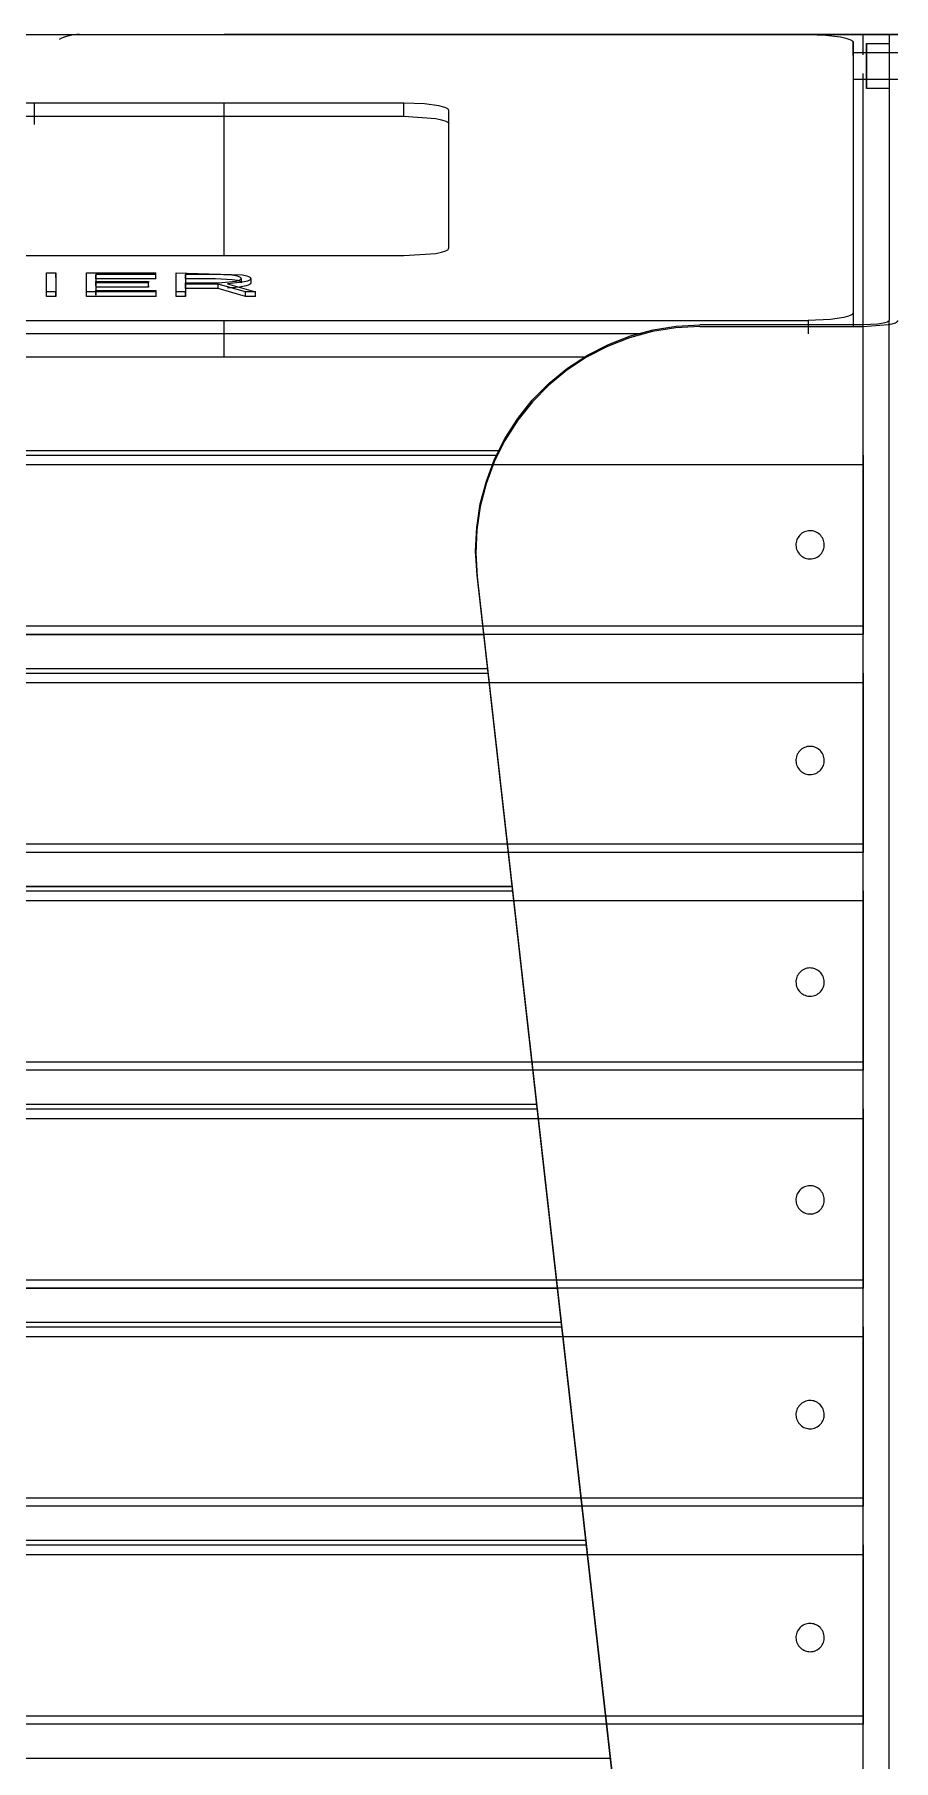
# Model space of a CAD drawing. Header units: millimetres. Extents: x 10366 to 28454, y 24552 to 29702.
# Drawn here: x 21942.3 to 22133.5, y 27901.2 to 28285.5 of the extents above; entities that cross this region are included whole.
import ezdxf

# ---------------------------------------------------------------- set-up
doc = ezdxf.new("R2010")
doc.units = ezdxf.units.MM
doc.header["$LTSCALE"] = 3
doc.layers.add('DomyÅ›lny', color=7, linetype='Continuous')

msp = doc.modelspace()

# ---------------------------------------------------------------- linework, layer by layer
at = {"layer": 'DomyÅ›lny'}
for p, q in [((21754.54, 28285.47), (22114.54, 28285.47)), ((22126.78, 28285.47), (21984.54, 28285.47)), ((22114.42, 28285.47), (22126.78, 28285.47)), ((22124.54, 28283.78), (22124.54, 28223.52)), ((22124.54, 28280.82), (22124.54, 28283.78)), ((22126.78, 28280.92), (22126.78, 28285.47)), ((22127.54, 28283.47), (22132.54, 28283.47)), ((22132.54, 28285.47), (22134.54, 28285.47)), ((22132.54, 28285.47), (22132.54, 28221.82)), ((22124.54, 28281.47), (22134.54, 28281.47)), ((22127.54, 28281.47), (22132.54, 28281.47)), ((22134.54, 28275.47), (22124.54, 28275.47)), ((22126.78, 28220.5), (22126.78, 28276.83)), ((22132.54, 28275.47), (22127.54, 28275.47)), ((22132.54, 28273.47), (22127.54, 28273.47)), ((22024.54, 28270.22), (21844.54, 28270.22)), ((21942.3, 28265.47), (21942.3, 28270.22)), ((21984.54, 28236.26), (21984.54, 28270.22)), ((22024.54, 28267.26), (22024.54, 28270.22)), ((22034.54, 28237.96), (22034.54, 28268.52)), ((21844.54, 28267.26), (22024.54, 28267.26)), ((21844.54, 28236.26), (22024.54, 28236.26)), ((21944.96, 28231.4), (21944.96, 28232.39)), ((21944.96, 28232.39), (21947.07, 28232.39)), ((21944.96, 28228.16), (21944.96, 28232.39)), ((21944.96, 28227.17), (21944.96, 28231.4)), ((21947.07, 28231.4), (21947.07, 28232.39)), ((21947.07, 28232.39), (21947.07, 28228.16)), ((21947.07, 28231.4), (21947.07, 28227.17)), ((21953.86, 28228.16), (21953.86, 28232.39)), ((21953.86, 28232.39), (21969.33, 28232.39)), ((21953.86, 28231.4), (21953.86, 28232.39)), ((21953.86, 28227.17), (21953.86, 28231.4)), ((21969.33, 28232.08), (21955.97, 28232.08)), ((21955.97, 28232.08), (21955.97, 28230.49)), ((21955.97, 28231.1), (21955.97, 28232.08)), ((21969.33, 28231.1), (21955.97, 28231.1)), ((21955.97, 28230.49), (21967.66, 28230.49)), ((21955.97, 28229.5), (21955.97, 28230.49)), ((21955.97, 28230.18), (21955.97, 28228.46)), ((21967.66, 28230.18), (21955.97, 28230.18)), ((21967.66, 28230.49), (21967.66, 28230.18)), ((21967.66, 28229.5), (21967.66, 28230.49)), ((21967.66, 28229.2), (21967.66, 28230.18)), ((21967.66, 28229.5), (21967.66, 28229.2)), ((21969.33, 28231.4), (21969.33, 28232.39)), ((21969.33, 28231.1), (21969.33, 28232.08)), ((21973.81, 28228.16), (21973.81, 28232.39)), ((21973.81, 28231.4), (21973.81, 28232.39)), ((21973.81, 28227.17), (21973.81, 28231.4)), ((21975.94, 28232.08), (21975.94, 28230.22)), ((21975.94, 28231.1), (21975.94, 28232.08)), ((21975.94, 28229.24), (21975.94, 28230.22)), ((21975.94, 28228.93), (21975.94, 28229.92)), ((21975.94, 28229.92), (21975.94, 28228.16)), ((21983.2, 28229.92), (21975.94, 28229.92)), ((21989.24, 28228.16), (21983.2, 28229.92)), ((21983.2, 28228.93), (21983.2, 28229.92)), ((21985.24, 28229.99), (21991.49, 28228.19)), ((21988.3, 28231.14), (21988.3, 28230.16)), ((21990.43, 28231.14), (21990.43, 28230.16)), ((21947.07, 28228.16), (21944.96, 28228.16)), ((21944.96, 28227.17), (21944.96, 28228.16)), ((21947.07, 28227.17), (21944.96, 28227.17)), ((21947.07, 28227.17), (21947.07, 28228.16)), ((21969.41, 28228.16), (21953.86, 28228.16)), ((21953.86, 28227.17), (21953.86, 28228.16)), ((21969.41, 28227.17), (21953.86, 28227.17)), ((21955.97, 28229.2), (21955.97, 28227.47)), ((21967.66, 28229.2), (21955.97, 28229.2)), ((21955.97, 28227.47), (21955.97, 28228.46)), ((21955.97, 28228.46), (21969.41, 28228.46)), ((21969.41, 28227.47), (21969.41, 28228.46)), ((21969.41, 28227.17), (21969.41, 28228.16)), ((21975.94, 28228.16), (21973.81, 28228.16)), ((21973.81, 28227.17), (21973.81, 28228.16)), ((21975.94, 28227.17), (21973.81, 28227.17)), ((21975.94, 28228.93), (21975.94, 28227.17)), ((21983.2, 28228.93), (21975.94, 28228.93)), ((21975.94, 28227.17), (21975.94, 28228.16)), ((21989.24, 28227.17), (21983.2, 28228.93)), ((21991.49, 28228.16), (21989.24, 28228.16)), ((21989.24, 28227.17), (21989.24, 28228.16)), ((21991.49, 28227.17), (21989.24, 28227.17)), ((21991.49, 28227.21), (21991.49, 28228.19)), ((21991.49, 28227.17), (21991.49, 28228.16)), ((21754.54, 28221.82), (22114.54, 28221.82)), ((21984.54, 28213.71), (21984.54, 28221.82)), ((22114.54, 28221.82), (22114.54, 28218.86)), ((22124.54, 28223.52), (22124.54, 28220.56)), ((22132.54, 27511.71), (22132.54, 28221.82)), ((22077.8, 28218.86), (21788.42, 28218.86)), ((22126.78, 28220.84), (22090.41, 28220.84)), ((22090.45, 28220.5), (22126.78, 28220.5)), ((22126.78, 27511.71), (22126.78, 28220.5)), ((21803.73, 28213.71), (22065.34, 28213.71)), ((21803.73, 28213.71), (22065.34, 28213.71)), ((21823.23, 28192.89), (22045.84, 28192.89)), ((21823.24, 28192.88), (22045.84, 28192.88)), ((21823.74, 28191.85), (22045.34, 28191.85)), ((21742.29, 28189.72), (22126.78, 28189.72)), ((22126.78, 28189.72), (22126.78, 28153.8)), ((22113.54, 27520.59), (22040.82, 28165.12)), ((22040.86, 28164.78), (22113.54, 27520.59)), ((21742.29, 28153.8), (22126.78, 28153.8)), ((22126.78, 28151.93), (21742.29, 28151.93)), ((21826.76, 28151.93), (22042.31, 28151.93)), ((21742.29, 28141.2), (22126.78, 28141.2)), ((21825.79, 28143.33), (22043.28, 28143.33)), ((21825.91, 28144.37), (22043.16, 28144.37)), ((21825.91, 28144.36), (22043.17, 28144.36)), ((22126.78, 28141.2), (22126.78, 28105.28)), ((21742.29, 28105.28), (22126.78, 28105.28)), ((22126.78, 28103.41), (21742.29, 28103.41)), ((21820.44, 28095.85), (22048.64, 28095.85)), ((21820.44, 28095.84), (22048.64, 28095.84)), ((21742.29, 28092.68), (22126.78, 28092.68)), ((21820.32, 28094.81), (22048.76, 28094.81)), ((22126.78, 28092.68), (22126.78, 28056.76)), ((21742.29, 28056.76), (22126.78, 28056.76)), ((22126.78, 28054.89), (21742.29, 28054.89)), ((21814.85, 28046.29), (22054.23, 28046.29)), ((21814.96, 28047.33), (22054.11, 28047.33)), ((21814.96, 28047.32), (22054.11, 28047.32)), ((21742.29, 28044.16), (22126.78, 28044.16)), ((22126.78, 28044.16), (22126.78, 28008.24)), ((21742.29, 28008.24), (22126.78, 28008.24)), ((22126.78, 28006.37), (21742.29, 28006.37)), ((21810.34, 28006.37), (22058.73, 28006.37)), ((21742.29, 27995.64), (22126.78, 27995.64)), ((21809.37, 27997.77), (22059.7, 27997.77)), ((21809.49, 27998.81), (22059.59, 27998.81)), ((21809.49, 27998.8), (22059.59, 27998.8)), ((22126.78, 27995.64), (22126.78, 27959.72)), ((21742.29, 27959.72), (22126.78, 27959.72)), ((22126.78, 27957.85), (21742.29, 27957.85)), ((21803.9, 27949.25), (22065.18, 27949.25)), ((21804.01, 27950.28), (22065.06, 27950.28)), ((21804.02, 27950.28), (22065.06, 27950.28)), ((21742.29, 27947.12), (22126.78, 27947.12)), ((22126.78, 27947.12), (22126.78, 27911.2)), ((21742.29, 27911.2), (22126.78, 27911.2)), ((22126.78, 27909.33), (21742.29, 27909.33)), ((21798.54, 27901.76), (22070.53, 27901.76)), ((21798.54, 27901.76), (22070.53, 27901.76))]:
    msp.add_line(p, q, dxfattribs=at)
for points in [[(22114.54, 28285.47, 0), (22118.49, 28285.33, 0), (22121.75, 28284.95, 0), (22122.96, 28284.69, 0), (22123.84, 28284.4, 0), (22124.15, 28284.24, 0), (22124.27, 28284.16, 0), (22124.37, 28284.08, 0), (22124.45, 28284.01, 0), (22124.48, 28283.97, 0), (22124.5, 28283.93, 0), (22124.52, 28283.89, 0), (22124.53, 28283.86, 0), (22124.54, 28283.82, 0), (22124.54, 28283.78, 0)], [(22134.54, 28285.47, 0), (22134.54, 28285.47, 0), (22134.54, 28285.47, 0), (22134.54, 28285.47, 0), (22134.54, 28285.47, 0), (22134.54, 28285.47, 0), (22134.54, 28285.47, 0), (22134.54, 28285.47, 0), (22134.54, 28285.47, 0), (22134.54, 28285.47, 0), (22134.53, 28285.47, 0), (22134.52, 28285.47, 0), (22134.48, 28285.47, 0), (22133.96, 28285.47, 0), (22131.57, 28285.47, 0), (22126.78, 28285.47, 0)], [(22126.78, 28285.47, 0), (22132.54, 28285.47, 0)], [(22132.54, 28283.47, 0), (22132.54, 28283.47, 0), (22132.54, 28283.47, 0), (22132.54, 28283.47, 0), (22132.54, 28283.47, 0), (22132.54, 28283.47, 0), (22132.54, 28283.47, 0), (22132.54, 28283.47, 0), (22132.54, 28283.47, 0), (22132.54, 28283.47, 0), (22132.54, 28283.47, 0), (22132.54, 28283.47, 0), (22132.54, 28283.46, 0), (22132.54, 28283.44, 0), (22132.54, 28283.33, 0), (22132.54, 28282.86, 0), (22132.54, 28273.47, 0)], [(22127.54, 28281.47, 0), (22127.54, 28281.47, 0), (22127.54, 28281.47, 0), (22127.54, 28281.47, 0), (22127.54, 28281.47, 0), (22127.54, 28281.47, 0), (22127.54, 28281.47, 0), (22127.54, 28281.47, 0), (22127.54, 28281.47, 0), (22127.54, 28281.47, 0), (22127.54, 28281.47, 0), (22127.54, 28281.47, 0), (22127.54, 28281.45, 0), (22127.54, 28281.38, 0), (22127.54, 28281.1, 0), (22127.54, 28275.47, 0)], [(22034.54, 28268.52, 0), (22034.54, 28268.56, 0), (22034.53, 28268.6, 0), (22034.51, 28268.63, 0), (22034.5, 28268.67, 0), (22034.47, 28268.71, 0), (22034.45, 28268.75, 0), (22034.37, 28268.83, 0), (22034.27, 28268.91, 0), (22034.15, 28268.99, 0), (22033.84, 28269.15, 0), (22033.42, 28269.3, 0), (22032.3, 28269.59, 0), (22029.13, 28270.03, 0), (22024.54, 28270.22, 0)], [(22024.54, 28267.26, 0), (22031.61, 28266.76, 0), (22032.91, 28266.49, 0), (22033.84, 28266.19, 0), (22034.15, 28266.03, 0), (22034.27, 28265.95, 0), (22034.37, 28265.87, 0), (22034.45, 28265.79, 0), (22034.47, 28265.76, 0), (22034.5, 28265.72, 0), (22034.51, 28265.68, 0), (22034.53, 28265.64, 0), (22034.54, 28265.6, 0), (22034.54, 28265.56, 0)], [(22024.54, 28236.26, 0), (22031.61, 28236.76, 0), (22032.91, 28237.03, 0), (22033.84, 28237.34, 0), (22034.15, 28237.49, 0), (22034.27, 28237.57, 0), (22034.37, 28237.65, 0), (22034.45, 28237.73, 0), (22034.47, 28237.77, 0), (22034.5, 28237.81, 0), (22034.51, 28237.85, 0), (22034.53, 28237.89, 0), (22034.54, 28237.92, 0), (22034.54, 28237.96, 0)], [(21973.81, 28232.39, 0), (21988.62, 28231.99, 0), (21989.6, 28231.76, 0), (21989.95, 28231.63, 0), (21990.08, 28231.56, 0), (21990.2, 28231.49, 0), (21990.29, 28231.42, 0), (21990.33, 28231.38, 0), (21990.36, 28231.34, 0), (21990.39, 28231.3, 0), (21990.4, 28231.26, 0), (21990.42, 28231.22, 0), (21990.43, 28231.18, 0), (21990.43, 28231.13, 0), (21990.43, 28231.11, 0), (21990.42, 28231.09, 0), (21990.41, 28231.05, 0), (21990.39, 28231.01, 0), (21990.36, 28230.97, 0), (21990.33, 28230.93, 0), (21990.29, 28230.89, 0), (21990.18, 28230.82, 0), (21990.05, 28230.74, 0), (21989.69, 28230.6, 0), (21988.63, 28230.34, 0), (21985.24, 28229.99, 0)], [(21975.94, 28230.22, 0), (21984.03, 28230.25, 0), (21987.19, 28230.57, 0), (21987.68, 28230.7, 0), (21987.87, 28230.76, 0), (21988.03, 28230.83, 0), (21988.15, 28230.91, 0), (21988.2, 28230.95, 0), (21988.24, 28230.99, 0), (21988.27, 28231.03, 0), (21988.28, 28231.05, 0), (21988.29, 28231.07, 0), (21988.29, 28231.09, 0), (21988.3, 28231.11, 0), (21988.3, 28231.13, 0), (21988.3, 28231.15, 0), (21988.3, 28231.18, 0), (21988.29, 28231.2, 0), (21988.29, 28231.22, 0), (21988.28, 28231.24, 0), (21988.25, 28231.28, 0), (21988.22, 28231.32, 0), (21988.18, 28231.36, 0), (21988.14, 28231.4, 0), (21988.02, 28231.47, 0), (21987.87, 28231.54, 0), (21987.46, 28231.67, 0), (21986.26, 28231.88, 0), (21982.54, 28232.08, 0), (21975.94, 28232.08, 0)], [(21988.3, 28230.16, 0), (21988.3, 28230.18, 0), (21988.29, 28230.2, 0), (21988.29, 28230.22, 0), (21988.28, 28230.24, 0), (21988.26, 28230.28, 0), (21988.23, 28230.33, 0), (21988.2, 28230.37, 0), (21988.15, 28230.4, 0), (21988.03, 28230.48, 0), (21987.88, 28230.55, 0), (21987.49, 28230.68, 0), (21986.3, 28230.89, 0), (21982.57, 28231.09, 0), (21975.94, 28231.1, 0)], [(21990.43, 28230.16, 0), (21990.43, 28230.13, 0), (21990.42, 28230.11, 0), (21990.42, 28230.08, 0), (21990.41, 28230.06, 0), (21990.39, 28230.03, 0), (21990.36, 28229.98, 0), (21990.32, 28229.93, 0), (21990.26, 28229.89, 0), (21990.12, 28229.8, 0), (21989.93, 28229.71, 0), (21989.43, 28229.54, 0), (21987.94, 28229.25, 0), (21985.24, 28229.01, 0)], [(22124.54, 28223.52, 0), (22124.53, 28223.47, 0), (22124.52, 28223.43, 0), (22124.51, 28223.39, 0), (22124.48, 28223.34, 0), (22124.45, 28223.3, 0), (22124.42, 28223.26, 0), (22124.33, 28223.17, 0), (22124.22, 28223.09, 0), (22123.91, 28222.93, 0), (22123.52, 28222.77, 0), (22122.47, 28222.48, 0), (22119.53, 28222.05, 0), (22114.54, 28221.82, 0)], [(22126.78, 28220.5, 0), (22132.34, 28220.9, 0), (22133.28, 28221.1, 0), (22133.97, 28221.32, 0), (22134.22, 28221.44, 0), (22134.32, 28221.51, 0), (22134.39, 28221.57, 0), (22134.46, 28221.63, 0), (22134.48, 28221.66, 0), (22134.5, 28221.69, 0), (22134.52, 28221.72, 0), (22134.53, 28221.76, 0), (22134.54, 28221.79, 0), (22134.54, 28221.82, 0)], [(22132.54, 28221.82, 0), (22132.54, 28221.8, 0), (22132.53, 28221.77, 0), (22132.52, 28221.75, 0), (22132.51, 28221.72, 0), (22132.49, 28221.69, 0), (22132.44, 28221.64, 0), (22132.39, 28221.6, 0), (22132.31, 28221.55, 0), (22132.12, 28221.46, 0), (22131.6, 28221.28, 0), (22130.03, 28221.01, 0), (22126.78, 28220.84, 0)], [(22040.82, 28165.12, 0), (22040.51, 28170.45, 0), (22040.75, 28175.74, 0), (22041.55, 28180.98, 0), (22042.89, 28186.06, 0), (22044.74, 28190.97, 0), (22047.08, 28195.62, 0), (22049.89, 28200.01, 0), (22053.13, 28204.07, 0), (22056.85, 28207.83, 0), (22060.96, 28211.2, 0), (22065.38, 28214.09, 0), (22070.08, 28216.5, 0), (22074.97, 28218.39, 0), (22080.02, 28219.74, 0), (22085.17, 28220.56, 0), (22090.41, 28220.84, 0)], [(22090.45, 28220.5, 0), (22085.11, 28220.21, 0), (22079.87, 28219.36, 0), (22074.75, 28217.96, 0), (22069.85, 28216.04, 0), (22065.19, 28213.62, 0), (22060.84, 28210.75, 0), (22056.82, 28207.43, 0), (22053.17, 28203.73, 0), (22049.87, 28199.59, 0), (22047.02, 28195.11, 0), (22044.67, 28190.38, 0), (22042.84, 28185.44, 0), (22041.54, 28180.37, 0), (22040.77, 28175.21, 0), (22040.55, 28170.01, 0), (22040.86, 28164.78, 0)], [(22126.78, 28191.85, 0), (22126.78, 28191.82, 0), (22126.78, 28191.72, 0), (22126.78, 28191.29, 0), (22126.78, 28189.72, 0)], [(22126.78, 28153.8, 0), (22126.78, 28152.41, 0), (22126.78, 28152.03, 0), (22126.78, 28151.94, 0), (22126.78, 28151.93, 0), (22126.78, 28151.93, 0), (22126.78, 28151.93, 0), (22126.78, 28151.93, 0), (22126.78, 28151.93, 0), (22126.78, 28151.93, 0), (22126.78, 28151.93, 0), (22126.78, 28151.93, 0), (22126.78, 28151.93, 0), (22126.78, 28151.93, 0), (22126.78, 28151.93, 0), (22126.78, 28151.93, 0), (22126.78, 28151.93, 0), (22126.78, 28151.93, 0), (22126.78, 28151.93, 0), (22126.78, 28151.93, 0), (22126.78, 28151.93, 0), (22126.78, 28151.93, 0), (22126.78, 28151.93, 0)], [(22126.78, 28143.33, 0), (22126.78, 28143.3, 0), (22126.78, 28143.2, 0), (22126.78, 28142.77, 0), (22126.78, 28141.2, 0)], [(22126.78, 28105.28, 0), (22126.78, 28103.89, 0), (22126.78, 28103.51, 0), (22126.78, 28103.42, 0), (22126.78, 28103.41, 0), (22126.78, 28103.41, 0), (22126.78, 28103.41, 0), (22126.78, 28103.41, 0), (22126.78, 28103.41, 0), (22126.78, 28103.41, 0), (22126.78, 28103.41, 0), (22126.78, 28103.41, 0), (22126.78, 28103.41, 0), (22126.78, 28103.41, 0), (22126.78, 28103.41, 0), (22126.78, 28103.41, 0), (22126.78, 28103.41, 0), (22126.78, 28103.41, 0), (22126.78, 28103.41, 0), (22126.78, 28103.41, 0), (22126.78, 28103.41, 0), (22126.78, 28103.41, 0), (22126.78, 28103.41, 0)], [(22126.78, 28094.81, 0), (22126.78, 28094.78, 0), (22126.78, 28094.68, 0), (22126.78, 28094.25, 0), (22126.78, 28092.68, 0)], [(22126.78, 28056.76, 0), (22126.78, 28055.37, 0), (22126.78, 28054.99, 0), (22126.78, 28054.9, 0), (22126.78, 28054.89, 0), (22126.78, 28054.89, 0), (22126.78, 28054.89, 0), (22126.78, 28054.89, 0), (22126.78, 28054.89, 0), (22126.78, 28054.89, 0), (22126.78, 28054.89, 0), (22126.78, 28054.89, 0), (22126.78, 28054.89, 0), (22126.78, 28054.89, 0), (22126.78, 28054.89, 0), (22126.78, 28054.89, 0), (22126.78, 28054.89, 0), (22126.78, 28054.89, 0), (22126.78, 28054.89, 0), (22126.78, 28054.89, 0), (22126.78, 28054.89, 0), (22126.78, 28054.89, 0), (22126.78, 28054.89, 0)], [(22126.78, 28046.29, 0), (22126.78, 28046.26, 0), (22126.78, 28046.16, 0), (22126.78, 28045.73, 0), (22126.78, 28044.16, 0)], [(22126.78, 28008.24, 0), (22126.78, 28006.85, 0), (22126.78, 28006.47, 0), (22126.78, 28006.38, 0), (22126.78, 28006.37, 0), (22126.78, 28006.37, 0), (22126.78, 28006.37, 0), (22126.78, 28006.37, 0), (22126.78, 28006.37, 0), (22126.78, 28006.37, 0), (22126.78, 28006.37, 0), (22126.78, 28006.37, 0), (22126.78, 28006.37, 0), (22126.78, 28006.37, 0), (22126.78, 28006.37, 0), (22126.78, 28006.37, 0), (22126.78, 28006.37, 0), (22126.78, 28006.37, 0), (22126.78, 28006.37, 0), (22126.78, 28006.37, 0), (22126.78, 28006.37, 0), (22126.78, 28006.37, 0), (22126.78, 28006.37, 0)], [(22126.78, 27997.77, 0), (22126.78, 27997.74, 0), (22126.78, 27997.64, 0), (22126.78, 27997.21, 0), (22126.78, 27995.64, 0)], [(22126.78, 27959.72, 0), (22126.78, 27958.33, 0), (22126.78, 27957.95, 0), (22126.78, 27957.86, 0), (22126.78, 27957.85, 0), (22126.78, 27957.85, 0), (22126.78, 27957.85, 0), (22126.78, 27957.85, 0), (22126.78, 27957.85, 0), (22126.78, 27957.85, 0), (22126.78, 27957.85, 0), (22126.78, 27957.85, 0), (22126.78, 27957.85, 0), (22126.78, 27957.85, 0), (22126.78, 27957.85, 0), (22126.78, 27957.85, 0), (22126.78, 27957.85, 0), (22126.78, 27957.85, 0), (22126.78, 27957.85, 0), (22126.78, 27957.85, 0), (22126.78, 27957.85, 0), (22126.78, 27957.85, 0), (22126.78, 27957.85, 0)], [(22126.78, 27949.25, 0), (22126.78, 27949.22, 0), (22126.78, 27949.12, 0), (22126.78, 27948.69, 0), (22126.78, 27947.12, 0)], [(22126.78, 27911.2, 0), (22126.78, 27909.81, 0), (22126.78, 27909.43, 0), (22126.78, 27909.34, 0), (22126.78, 27909.33, 0), (22126.78, 27909.33, 0), (22126.78, 27909.33, 0), (22126.78, 27909.33, 0), (22126.78, 27909.33, 0), (22126.78, 27909.33, 0), (22126.78, 27909.33, 0), (22126.78, 27909.33, 0), (22126.78, 27909.33, 0), (22126.78, 27909.33, 0), (22126.78, 27909.33, 0), (22126.78, 27909.33, 0), (22126.78, 27909.33, 0), (22126.78, 27909.33, 0), (22126.78, 27909.33, 0), (22126.78, 27909.33, 0), (22126.78, 27909.33, 0), (22126.78, 27909.33, 0), (22126.78, 27909.33, 0)]]:
    msp.add_polyline3d(points, dxfattribs=at)
for points in [[(22127.54, 28278.47, 0), (22127.54, 28283.47, 0), (22127.54, 28278.47, 0), (22127.54, 28273.47, 0)], [(22118.07, 28171.34, 0), (22118.11, 28171.62, 0), (22118.12, 28171.91, 0), (22118.1, 28172.21, 0), (22118.05, 28172.51, 0), (22117.97, 28172.82, 0), (22117.86, 28173.12, 0), (22117.71, 28173.41, 0), (22117.54, 28173.68, 0), (22117.34, 28173.94, 0), (22117.11, 28174.17, 0), (22116.87, 28174.38, 0), (22116.61, 28174.55, 0), (22116.33, 28174.7, 0), (22116.06, 28174.82, 0), (22115.78, 28174.91, 0), (22115.5, 28174.97, 0), (22115.22, 28175, 0), (22114.93, 28175.01, 0), (22114.63, 28174.99, 0), (22114.32, 28174.94, 0), (22114.01, 28174.86, 0), (22113.71, 28174.75, 0), (22113.42, 28174.61, 0), (22113.15, 28174.43, 0), (22112.89, 28174.23, 0), (22112.66, 28174.01, 0), (22112.45, 28173.76, 0), (22112.28, 28173.5, 0), (22112.13, 28173.23, 0), (22112.01, 28172.95, 0), (22111.92, 28172.67, 0), (22111.86, 28172.4, 0), (22111.83, 28172.12, 0), (22111.82, 28171.82, 0), (22111.84, 28171.52, 0), (22111.89, 28171.22, 0), (22111.97, 28170.92, 0), (22112.08, 28170.62, 0), (22112.22, 28170.33, 0), (22112.4, 28170.05, 0), (22112.6, 28169.8, 0), (22112.82, 28169.56, 0), (22113.07, 28169.36, 0), (22113.33, 28169.18, 0), (22113.6, 28169.03, 0), (22113.88, 28168.92, 0), (22114.16, 28168.83, 0), (22114.44, 28168.77, 0), (22114.72, 28168.73, 0), (22115.01, 28168.72, 0), (22115.31, 28168.74, 0), (22115.62, 28168.79, 0), (22115.92, 28168.87, 0), (22116.22, 28168.98, 0), (22116.51, 28169.13, 0), (22116.79, 28169.3, 0), (22117.04, 28169.5, 0), (22117.28, 28169.73, 0), (22117.48, 28169.97, 0), (22117.66, 28170.23, 0), (22117.81, 28170.5, 0), (22117.92, 28170.78, 0), (22118.01, 28171.06, 0)], [(22118.07, 28123.33, 0), (22118.11, 28123.61, 0), (22118.12, 28123.91, 0), (22118.1, 28124.21, 0), (22118.05, 28124.51, 0), (22117.97, 28124.82, 0), (22117.86, 28125.11, 0), (22117.71, 28125.4, 0), (22117.54, 28125.68, 0), (22117.34, 28125.93, 0), (22117.11, 28126.17, 0), (22116.87, 28126.37, 0), (22116.61, 28126.55, 0), (22116.33, 28126.7, 0), (22116.06, 28126.81, 0), (22115.78, 28126.9, 0), (22115.5, 28126.96, 0), (22115.22, 28127, 0), (22114.93, 28127.01, 0), (22114.63, 28126.99, 0), (22114.32, 28126.94, 0), (22114.01, 28126.86, 0), (22113.71, 28126.75, 0), (22113.42, 28126.6, 0), (22113.15, 28126.43, 0), (22112.89, 28126.23, 0), (22112.66, 28126, 0), (22112.45, 28125.76, 0), (22112.28, 28125.5, 0), (22112.13, 28125.23, 0), (22112.01, 28124.95, 0), (22111.92, 28124.67, 0), (22111.86, 28124.39, 0), (22111.83, 28124.11, 0), (22111.82, 28123.82, 0), (22111.84, 28123.52, 0), (22111.89, 28123.22, 0), (22111.97, 28122.91, 0), (22112.08, 28122.61, 0), (22112.22, 28122.32, 0), (22112.4, 28122.05, 0), (22112.6, 28121.79, 0), (22112.82, 28121.56, 0), (22113.07, 28121.35, 0), (22113.33, 28121.18, 0), (22113.6, 28121.03, 0), (22113.88, 28120.91, 0), (22114.16, 28120.83, 0), (22114.44, 28120.77, 0), (22114.72, 28120.73, 0), (22115.01, 28120.72, 0), (22115.31, 28120.74, 0), (22115.62, 28120.79, 0), (22115.92, 28120.87, 0), (22116.22, 28120.98, 0), (22116.51, 28121.12, 0), (22116.79, 28121.3, 0), (22117.04, 28121.5, 0), (22117.28, 28121.72, 0), (22117.48, 28121.97, 0), (22117.66, 28122.23, 0), (22117.81, 28122.5, 0), (22117.92, 28122.78, 0), (22118.01, 28123.06, 0)], [(22118.07, 28074, 0), (22118.11, 28074.28, 0), (22118.12, 28074.57, 0), (22118.1, 28074.87, 0), (22118.05, 28075.17, 0), (22117.97, 28075.48, 0), (22117.86, 28075.78, 0), (22117.71, 28076.07, 0), (22117.54, 28076.34, 0), (22117.34, 28076.6, 0), (22117.11, 28076.83, 0), (22116.87, 28077.03, 0), (22116.61, 28077.21, 0), (22116.33, 28077.36, 0), (22116.06, 28077.48, 0), (22115.78, 28077.56, 0), (22115.5, 28077.62, 0), (22115.22, 28077.66, 0), (22114.93, 28077.67, 0), (22114.63, 28077.65, 0), (22114.32, 28077.6, 0), (22114.01, 28077.52, 0), (22113.71, 28077.41, 0), (22113.42, 28077.27, 0), (22113.15, 28077.09, 0), (22112.89, 28076.89, 0), (22112.66, 28076.67, 0), (22112.45, 28076.42, 0), (22112.28, 28076.16, 0), (22112.13, 28075.89, 0), (22112.01, 28075.61, 0), (22111.92, 28075.33, 0), (22111.86, 28075.06, 0), (22111.83, 28074.78, 0), (22111.82, 28074.48, 0), (22111.84, 28074.18, 0), (22111.89, 28073.88, 0), (22111.97, 28073.57, 0), (22112.08, 28073.27, 0), (22112.22, 28072.98, 0), (22112.4, 28072.71, 0), (22112.6, 28072.45, 0), (22112.82, 28072.22, 0), (22113.07, 28072.02, 0), (22113.33, 28071.84, 0), (22113.6, 28071.69, 0), (22113.88, 28071.58, 0), (22114.16, 28071.49, 0), (22114.44, 28071.43, 0), (22114.72, 28071.39, 0), (22115.01, 28071.38, 0), (22115.31, 28071.4, 0), (22115.62, 28071.45, 0), (22115.92, 28071.53, 0), (22116.22, 28071.64, 0), (22116.51, 28071.79, 0), (22116.79, 28071.96, 0), (22117.04, 28072.16, 0), (22117.28, 28072.39, 0), (22117.48, 28072.63, 0), (22117.66, 28072.89, 0), (22117.81, 28073.16, 0), (22117.92, 28073.44, 0), (22118.01, 28073.72, 0)], [(22118.07, 28025.52, 0), (22118.11, 28025.8, 0), (22118.12, 28026.09, 0), (22118.1, 28026.39, 0), (22118.05, 28026.69, 0), (22117.97, 28027, 0), (22117.86, 28027.3, 0), (22117.71, 28027.59, 0), (22117.54, 28027.86, 0), (22117.34, 28028.12, 0), (22117.11, 28028.35, 0), (22116.87, 28028.56, 0), (22116.61, 28028.73, 0), (22116.33, 28028.88, 0), (22116.06, 28029, 0), (22115.78, 28029.09, 0), (22115.5, 28029.15, 0), (22115.22, 28029.18, 0), (22114.93, 28029.19, 0), (22114.63, 28029.17, 0), (22114.32, 28029.12, 0), (22114.01, 28029.04, 0), (22113.71, 28028.93, 0), (22113.42, 28028.79, 0), (22113.15, 28028.61, 0), (22112.89, 28028.41, 0), (22112.66, 28028.19, 0), (22112.45, 28027.94, 0), (22112.28, 28027.68, 0), (22112.13, 28027.41, 0), (22112.01, 28027.13, 0), (22111.92, 28026.85, 0), (22111.86, 28026.58, 0), (22111.83, 28026.3, 0), (22111.82, 28026.01, 0), (22111.84, 28025.7, 0), (22111.89, 28025.4, 0), (22111.97, 28025.1, 0), (22112.08, 28024.8, 0), (22112.22, 28024.51, 0), (22112.4, 28024.23, 0), (22112.6, 28023.98, 0), (22112.82, 28023.74, 0), (22113.07, 28023.54, 0), (22113.33, 28023.36, 0), (22113.6, 28023.21, 0), (22113.88, 28023.1, 0), (22114.16, 28023.01, 0), (22114.44, 28022.95, 0), (22114.72, 28022.91, 0), (22115.01, 28022.9, 0), (22115.31, 28022.92, 0), (22115.62, 28022.97, 0), (22115.92, 28023.05, 0), (22116.22, 28023.16, 0), (22116.51, 28023.31, 0), (22116.79, 28023.48, 0), (22117.04, 28023.68, 0), (22117.28, 28023.91, 0), (22117.48, 28024.15, 0), (22117.66, 28024.41, 0), (22117.81, 28024.68, 0), (22117.92, 28024.96, 0), (22118.01, 28025.24, 0)], [(22118.07, 27977.7, 0), (22118.11, 27977.98, 0), (22118.12, 27978.27, 0), (22118.1, 27978.57, 0), (22118.05, 27978.88, 0), (22117.97, 27979.18, 0), (22117.86, 27979.48, 0), (22117.71, 27979.77, 0), (22117.54, 27980.05, 0), (22117.34, 27980.3, 0), (22117.11, 27980.53, 0), (22116.87, 27980.74, 0), (22116.61, 27980.92, 0), (22116.33, 27981.06, 0), (22116.06, 27981.18, 0), (22115.78, 27981.27, 0), (22115.5, 27981.33, 0), (22115.22, 27981.36, 0), (22114.93, 27981.37, 0), (22114.63, 27981.35, 0), (22114.32, 27981.31, 0), (22114.01, 27981.23, 0), (22113.71, 27981.11, 0), (22113.42, 27980.97, 0), (22113.15, 27980.8, 0), (22112.89, 27980.59, 0), (22112.66, 27980.37, 0), (22112.45, 27980.12, 0), (22112.28, 27979.86, 0), (22112.13, 27979.59, 0), (22112.01, 27979.32, 0), (22111.92, 27979.04, 0), (22111.86, 27978.76, 0), (22111.83, 27978.48, 0), (22111.82, 27978.19, 0), (22111.84, 27977.89, 0), (22111.89, 27977.58, 0), (22111.97, 27977.28, 0), (22112.08, 27976.98, 0), (22112.22, 27976.69, 0), (22112.4, 27976.41, 0), (22112.6, 27976.16, 0), (22112.82, 27975.93, 0), (22113.07, 27975.72, 0), (22113.33, 27975.54, 0), (22113.6, 27975.4, 0), (22113.88, 27975.28, 0), (22114.16, 27975.19, 0), (22114.44, 27975.13, 0), (22114.72, 27975.1, 0), (22115.01, 27975.09, 0), (22115.31, 27975.11, 0), (22115.62, 27975.15, 0), (22115.92, 27975.23, 0), (22116.22, 27975.35, 0), (22116.51, 27975.49, 0), (22116.79, 27975.66, 0), (22117.04, 27975.87, 0), (22117.28, 27976.09, 0), (22117.48, 27976.34, 0), (22117.66, 27976.6, 0), (22117.81, 27976.87, 0), (22117.92, 27977.14, 0), (22118.01, 27977.42, 0)], [(22118.07, 27928.07, 0), (22118.11, 27928.35, 0), (22118.12, 27928.65, 0), (22118.1, 27928.95, 0), (22118.05, 27929.25, 0), (22117.97, 27929.56, 0), (22117.86, 27929.86, 0), (22117.71, 27930.15, 0), (22117.54, 27930.42, 0), (22117.34, 27930.68, 0), (22117.11, 27930.91, 0), (22116.87, 27931.11, 0), (22116.61, 27931.29, 0), (22116.33, 27931.44, 0), (22116.06, 27931.55, 0), (22115.78, 27931.64, 0), (22115.5, 27931.7, 0), (22115.22, 27931.74, 0), (22114.93, 27931.75, 0), (22114.63, 27931.73, 0), (22114.32, 27931.68, 0), (22114.01, 27931.6, 0), (22113.71, 27931.49, 0), (22113.42, 27931.34, 0), (22113.15, 27931.17, 0), (22112.89, 27930.97, 0), (22112.66, 27930.74, 0), (22112.45, 27930.5, 0), (22112.28, 27930.24, 0), (22112.13, 27929.97, 0), (22112.01, 27929.69, 0), (22111.92, 27929.41, 0), (22111.86, 27929.13, 0), (22111.83, 27928.85, 0), (22111.82, 27928.56, 0), (22111.84, 27928.26, 0), (22111.89, 27927.96, 0), (22111.97, 27927.65, 0), (22112.08, 27927.35, 0), (22112.22, 27927.06, 0), (22112.4, 27926.79, 0), (22112.6, 27926.53, 0), (22112.82, 27926.3, 0), (22113.07, 27926.1, 0), (22113.33, 27925.92, 0), (22113.6, 27925.77, 0), (22113.88, 27925.65, 0), (22114.16, 27925.57, 0), (22114.44, 27925.51, 0), (22114.72, 27925.47, 0), (22115.01, 27925.46, 0), (22115.31, 27925.48, 0), (22115.62, 27925.53, 0), (22115.92, 27925.61, 0), (22116.22, 27925.72, 0), (22116.51, 27925.86, 0), (22116.79, 27926.04, 0), (22117.04, 27926.24, 0), (22117.28, 27926.46, 0), (22117.48, 27926.71, 0), (22117.66, 27926.97, 0), (22117.81, 27927.24, 0), (22117.92, 27927.52, 0), (22118.01, 27927.8, 0)]]:
    msp.add_polyline3d(points, close=True, dxfattribs=at)
for end in [116.7703, 110.5768]:
    msp.add_arc((21952.3, 28275.47), 10, 90, end, dxfattribs=at)

doc.saveas('drawing.dxf')
